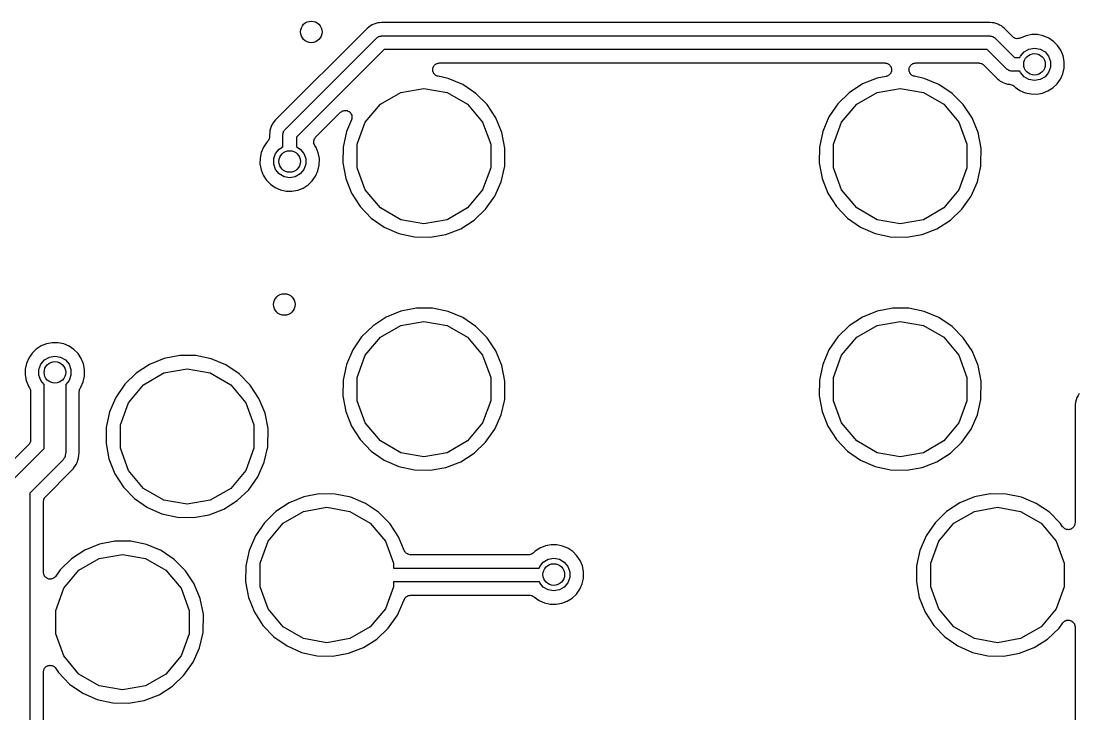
# Model space of a CAD drawing. Extents: x 70 to 229, y -105 to -40.
# Drawn here: x 188.12 to 207.72, y -70.34 to -57.5 of the extents above; entities that cross this region are included whole.
import ezdxf

# ---------------------------------------------------------------- set-up
doc = ezdxf.new("R2010")
doc.units = 0
doc.header["$MEASUREMENT"] = 0
doc.layers.add('BLACK', color=7, linetype='CONTINUOUS')

msp = doc.modelspace()

# ---------------------------------------------------------------- linework, layer by layer
at = {"layer": 'Black'}
for p, q in [((194.565, -57.6104), (194.535, -57.6351)), ((194.566, -57.6099), (194.565, -57.6104)), ((194.594, -57.5869), (194.566, -57.6096)), ((194.566, -57.6096), (194.566, -57.6099)), ((194.626, -57.5704), (194.594, -57.5869)), ((194.627, -57.57), (194.626, -57.5704)), ((194.659, -57.5529), (194.627, -57.5698)), ((194.627, -57.5698), (194.627, -57.57)), ((194.694, -57.5429), (194.659, -57.5529)), ((194.695, -57.5425), (194.694, -57.5426)), ((194.694, -57.5426), (194.694, -57.5429)), ((194.729, -57.5322), (194.695, -57.5425)), ((194.765, -57.529), (194.729, -57.5322)), ((194.766, -57.5289), (194.765, -57.529)), ((194.806, -57.525), (194.766, -57.5289)), ((194.766, -57.5289), (194.766, -57.5289)), ((206.075, -57.525), (194.806, -57.525)), ((206.115, -57.5294), (206.075, -57.525)), ((206.075, -57.525), (206.075, -57.525)), ((206.116, -57.5296), (206.115, -57.5294)), ((206.115, -57.5294), (206.115, -57.5294)), ((206.152, -57.5332), (206.116, -57.5296)), ((206.186, -57.544), (206.152, -57.5332)), ((206.187, -57.5441), (206.186, -57.544)), ((206.187, -57.5444), (206.187, -57.5441)), ((206.222, -57.5549), (206.187, -57.5444)), ((206.253, -57.5722), (206.222, -57.5549)), ((206.254, -57.5725), (206.253, -57.5722)), ((206.254, -57.5729), (206.254, -57.5725)), ((206.286, -57.5898), (206.254, -57.5729)), ((206.313, -57.6129), (206.286, -57.5898)), ((206.314, -57.6133), (206.313, -57.6129)), ((206.314, -57.6138), (206.314, -57.6133)), ((194.535, -57.6351), (192.839, -59.3305)), ((194.712, -57.8116), (194.716, -57.8085)), ((194.716, -57.8085), (194.72, -57.8042)), ((194.72, -57.8042), (194.734, -57.7961)), ((194.734, -57.7961), (194.747, -57.7867)), ((194.747, -57.7867), (194.752, -57.7853)), ((194.752, -57.7853), (194.757, -57.7825)), ((194.757, -57.7825), (194.773, -57.7797)), ((194.773, -57.7797), (194.789, -57.7755)), ((194.789, -57.7755), (194.795, -57.776)), ((194.795, -57.776), (194.8, -57.775)), ((194.8, -57.775), (206.076, -57.775)), ((206.076, -57.775), (206.081, -57.776)), ((206.081, -57.776), (206.087, -57.7755)), ((206.087, -57.7755), (206.102, -57.7797)), ((206.102, -57.7797), (206.118, -57.7825)), ((206.118, -57.7825), (206.123, -57.7853)), ((206.123, -57.7853), (206.129, -57.7867)), ((206.129, -57.7867), (206.142, -57.7961)), ((206.142, -57.7961), (206.156, -57.8042)), ((206.156, -57.8042), (206.16, -57.8085)), ((206.16, -57.8085), (206.164, -57.8116)), ((206.345, -57.6392), (206.314, -57.6138)), ((206.495, -57.7889), (206.345, -57.6392)), ((206.511, -57.8002), (206.495, -57.7889)), ((206.527, -57.8121), (206.511, -57.8002)), ((206.744, -57.7698), (206.633, -57.8148)), ((206.85, -57.7496), (206.744, -57.7698)), ((206.958, -57.7504), (206.85, -57.7496)), ((207.063, -57.772), (206.958, -57.7504)), ((207.163, -57.8138), (207.063, -57.772)), ((193.012, -59.5116), (194.712, -57.8116)), ((206.164, -57.8116), (206.528, -58.175)), ((206.529, -57.8126), (206.527, -57.8121)), ((206.531, -57.8138), (206.529, -57.8126)), ((206.55, -57.8189), (206.531, -57.8138)), ((206.569, -57.8246), (206.55, -57.8189)), ((206.571, -57.8245), (206.569, -57.8246)), ((206.572, -57.825), (206.571, -57.8245)), ((206.589, -57.8236), (206.572, -57.825)), ((206.59, -57.8238), (206.589, -57.8236)), ((206.593, -57.8233), (206.59, -57.8238)), ((206.612, -57.8222), (206.593, -57.8233)), ((206.614, -57.8214), (206.612, -57.8222)), ((206.616, -57.8212), (206.614, -57.8214)), ((206.627, -57.816), (206.616, -57.8212)), ((206.633, -57.8148), (206.627, -57.816)), ((206.797, -58.017), (206.9, -57.9989)), ((206.9, -57.9989), (207.003, -58.017)), ((207.252, -57.8742), (207.163, -57.8138)), ((207.328, -57.9507), (207.252, -57.8742)), ((207.388, -58.0405), (207.328, -57.9507)), ((194.852, -58.025), (193.225, -59.6518)), ((206.024, -58.025), (194.852, -58.025)), ((206.387, -58.3884), (206.024, -58.025)), ((206.528, -58.175), (206.63, -58.175)), ((206.63, -58.175), (206.639, -58.1494)), ((206.639, -58.1494), (206.706, -58.0693)), ((206.706, -58.0693), (206.797, -58.017)), ((207.003, -58.017), (207.094, -58.0693)), ((207.094, -58.0693), (207.161, -58.1494)), ((207.161, -58.1494), (207.197, -58.2477)), ((207.429, -58.1403), (207.388, -58.0405)), ((207.45, -58.2452), (207.429, -58.1403)), ((195.75, -58.3965), (195.752, -58.3875)), ((195.752, -58.409), (195.75, -58.3965)), ((195.752, -58.3783), (195.756, -58.3664)), ((195.752, -58.3875), (195.752, -58.3783)), ((195.756, -58.3664), (195.759, -58.354)), ((195.759, -58.354), (195.764, -58.3461)), ((195.764, -58.3461), (195.767, -58.3375)), ((195.767, -58.3375), (195.775, -58.3278)), ((195.775, -58.3278), (195.782, -58.317)), ((195.782, -58.317), (195.789, -58.3113)), ((195.789, -58.3113), (195.795, -58.3042)), ((195.795, -58.3042), (195.806, -58.2979)), ((195.806, -58.2979), (195.816, -58.29)), ((195.816, -58.29), (195.824, -58.2871)), ((195.824, -58.2871), (195.832, -58.2825)), ((195.832, -58.2825), (195.845, -58.2803)), ((195.845, -58.2803), (195.857, -58.2763)), ((195.857, -58.2763), (195.866, -58.2766)), ((195.866, -58.2766), (195.875, -58.275)), ((195.875, -58.275), (204.127, -58.275)), ((204.127, -58.275), (204.137, -58.2767)), ((204.137, -58.2767), (204.147, -58.2766)), ((204.147, -58.2766), (204.158, -58.2805)), ((204.158, -58.2805), (204.17, -58.2825)), ((204.17, -58.2825), (204.178, -58.2876)), ((204.178, -58.2876), (204.188, -58.2909)), ((204.188, -58.2909), (204.197, -58.2983)), ((204.197, -58.2983), (204.207, -58.3042)), ((204.207, -58.3042), (204.214, -58.312)), ((204.214, -58.312), (204.222, -58.3183)), ((204.222, -58.3183), (204.228, -58.3285)), ((204.228, -58.3285), (204.235, -58.3375)), ((204.235, -58.3375), (204.239, -58.347)), ((204.239, -58.347), (204.244, -58.3556)), ((204.244, -58.3556), (204.246, -58.3672)), ((204.246, -58.3672), (204.25, -58.3783)), ((204.25, -58.3783), (204.25, -58.3884)), ((204.25, -58.3884), (204.252, -58.3983)), ((204.574, -58.3965), (204.576, -58.3875)), ((204.576, -58.409), (204.574, -58.3965)), ((204.576, -58.3783), (204.58, -58.3664)), ((204.576, -58.3875), (204.576, -58.3783)), ((204.58, -58.3664), (204.583, -58.354)), ((204.583, -58.354), (204.588, -58.3461)), ((204.588, -58.3461), (204.591, -58.3375)), ((204.591, -58.3375), (204.599, -58.3278)), ((204.599, -58.3278), (204.606, -58.317)), ((204.606, -58.317), (204.613, -58.3113)), ((204.613, -58.3113), (204.619, -58.3042)), ((204.619, -58.3042), (204.63, -58.2979)), ((204.63, -58.2979), (204.64, -58.29)), ((204.64, -58.29), (204.648, -58.2871)), ((204.648, -58.2871), (204.656, -58.2825)), ((204.656, -58.2825), (204.669, -58.2803)), ((204.669, -58.2803), (204.681, -58.2763)), ((204.681, -58.2763), (204.69, -58.2766)), ((204.69, -58.2766), (204.699, -58.275)), ((204.699, -58.275), (205.869, -58.275)), ((205.869, -58.275), (205.874, -58.276)), ((205.874, -58.276), (205.88, -58.2755)), ((205.88, -58.2755), (205.895, -58.2797)), ((205.895, -58.2797), (205.911, -58.2825)), ((205.911, -58.2825), (205.916, -58.2853)), ((205.916, -58.2853), (205.921, -58.2867)), ((205.921, -58.2867), (205.935, -58.2961)), ((205.935, -58.2961), (205.949, -58.3042)), ((205.949, -58.3042), (205.953, -58.3085)), ((205.953, -58.3085), (205.957, -58.3116)), ((205.957, -58.3116), (206.206, -58.5608)), ((206.392, -58.3915), (206.387, -58.3884)), ((206.395, -58.3958), (206.392, -58.3915)), ((206.41, -58.4039), (206.395, -58.3958)), ((207.197, -58.3523), (207.161, -58.4506)), ((207.197, -58.2477), (207.197, -58.3523)), ((207.424, -58.4745), (207.448, -58.3701)), ((207.448, -58.3701), (207.45, -58.2452)), ((195.752, -58.4217), (195.752, -58.409)), ((195.755, -58.4304), (195.752, -58.4217)), ((195.757, -58.4395), (195.755, -58.4304)), ((195.763, -58.4506), (195.757, -58.4395)), ((195.767, -58.4625), (195.763, -58.4506)), ((195.773, -58.4695), (195.767, -58.4625)), ((195.777, -58.4776), (195.773, -58.4695)), ((195.787, -58.4861), (195.777, -58.4776)), ((195.795, -58.4958), (195.787, -58.4861)), ((195.803, -58.5004), (195.795, -58.4958)), ((195.81, -58.5065), (195.803, -58.5004)), ((195.821, -58.5111), (195.81, -58.5065)), ((195.832, -58.5175), (195.821, -58.5111)), ((195.842, -58.5191), (195.832, -58.5175)), ((195.85, -58.5224), (195.842, -58.5191)), ((196.034, -58.5601), (195.85, -58.5224)), ((196.305, -58.6741), (196.034, -58.5601)), ((203.986, -58.5541), (203.714, -58.6643)), ((204.15, -58.5228), (203.986, -58.5541)), ((204.16, -58.5192), (204.15, -58.5228)), ((204.17, -58.5175), (204.16, -58.5192)), ((204.18, -58.5116), (204.17, -58.5175)), ((204.191, -58.5074), (204.18, -58.5116)), ((204.199, -58.5008), (204.191, -58.5074)), ((204.207, -58.4958), (204.199, -58.5008)), ((204.215, -58.4867), (204.207, -58.4958)), ((204.224, -58.479), (204.215, -58.4867)), ((204.229, -58.4702), (204.224, -58.479)), ((204.235, -58.4625), (204.229, -58.4702)), ((204.239, -58.4514), (204.235, -58.4625)), ((204.245, -58.4411), (204.239, -58.4514)), ((204.247, -58.4312), (204.245, -58.4411)), ((204.25, -58.4217), (204.247, -58.4312)), ((204.252, -58.3983), (204.25, -58.4099)), ((204.25, -58.4099), (204.25, -58.4217)), ((204.576, -58.4217), (204.576, -58.409)), ((204.579, -58.4304), (204.576, -58.4217)), ((204.581, -58.4395), (204.579, -58.4304)), ((204.587, -58.4506), (204.581, -58.4395)), ((204.591, -58.4625), (204.587, -58.4506)), ((204.597, -58.4695), (204.591, -58.4625)), ((204.601, -58.4776), (204.597, -58.4695)), ((204.611, -58.4861), (204.601, -58.4776)), ((204.619, -58.4958), (204.611, -58.4861)), ((204.627, -58.5004), (204.619, -58.4958)), ((204.634, -58.5065), (204.627, -58.5004)), ((204.645, -58.5111), (204.634, -58.5065)), ((204.656, -58.5175), (204.645, -58.5111)), ((204.666, -58.5191), (204.656, -58.5175)), ((204.674, -58.5224), (204.666, -58.5191)), ((204.858, -58.5601), (204.674, -58.5224)), ((205.129, -58.6741), (204.858, -58.5601)), ((206.206, -58.5608), (206.237, -58.5863)), ((206.237, -58.5863), (206.238, -58.5868)), ((206.238, -58.5868), (206.238, -58.5871)), ((206.238, -58.5871), (206.266, -58.6102)), ((206.423, -58.4133), (206.41, -58.4039)), ((206.428, -58.4147), (206.423, -58.4133)), ((206.433, -58.4175), (206.428, -58.4147)), ((206.449, -58.4203), (206.433, -58.4175)), ((206.465, -58.4245), (206.449, -58.4203)), ((206.47, -58.424), (206.465, -58.4245)), ((206.476, -58.425), (206.47, -58.424)), ((206.63, -58.425), (206.476, -58.425)), ((206.639, -58.4506), (206.63, -58.425)), ((206.706, -58.5307), (206.639, -58.4506)), ((206.797, -58.583), (206.706, -58.5307)), ((206.9, -58.6011), (206.797, -58.583)), ((207.003, -58.583), (206.9, -58.6011)), ((207.094, -58.5307), (207.003, -58.583)), ((207.161, -58.4506), (207.094, -58.5307)), ((207.318, -58.6611), (207.381, -58.573)), ((207.381, -58.573), (207.424, -58.4745)), ((195.159, -58.8209), (195.588, -58.7452)), ((195.588, -58.7452), (196.017, -58.8209)), ((196.549, -58.8386), (196.305, -58.6741)), ((203.714, -58.6643), (203.468, -58.8253)), ((203.983, -58.8209), (204.412, -58.7452)), ((204.412, -58.7452), (204.841, -58.8209)), ((205.373, -58.8386), (205.129, -58.6741)), ((206.266, -58.6102), (206.297, -58.6271)), ((206.297, -58.6271), (206.298, -58.6276)), ((206.298, -58.6276), (206.298, -58.6278)), ((206.298, -58.6278), (206.33, -58.6451)), ((206.33, -58.6451), (206.364, -58.6556)), ((206.364, -58.6556), (206.365, -58.6559)), ((206.365, -58.6559), (206.366, -58.656)), ((206.366, -58.656), (206.4, -58.6668)), ((206.4, -58.6668), (206.435, -58.6704)), ((206.435, -58.6704), (206.436, -58.6706)), ((206.436, -58.6706), (206.437, -58.6706)), ((206.437, -58.6706), (206.455, -58.6727)), ((206.455, -58.6727), (206.476, -58.6787)), ((206.476, -58.6787), (206.496, -58.6845)), ((206.496, -58.6845), (206.497, -58.6848)), ((206.497, -58.6848), (206.497, -58.6849)), ((206.497, -58.6849), (206.514, -58.6976)), ((206.514, -58.6976), (206.531, -58.7101)), ((206.531, -58.7101), (206.542, -58.7209)), ((206.542, -58.7209), (206.63, -58.7824)), ((206.63, -58.7824), (206.729, -58.8256)), ((207.149, -58.7933), (207.24, -58.7355)), ((207.24, -58.7355), (207.318, -58.6611)), ((194.781, -59.0388), (195.159, -58.8209)), ((196.017, -58.8209), (196.395, -59.0388)), ((196.756, -59.0474), (196.549, -58.8386)), ((203.468, -58.8253), (203.257, -59.0311)), ((203.605, -59.0388), (203.983, -58.8209)), ((204.841, -58.8209), (205.219, -59.0388)), ((205.58, -59.0474), (205.373, -58.8386)), ((206.729, -58.8256), (206.835, -58.8488)), ((206.835, -58.8488), (206.942, -58.851)), ((206.942, -58.851), (207.049, -58.8323)), ((207.049, -58.8323), (207.149, -58.7933)), ((194.041, -59.1891), (194.057, -59.1777)), ((194.057, -59.1777), (194.073, -59.1659)), ((194.073, -59.1659), (194.075, -59.1653)), ((194.075, -59.1653), (194.077, -59.1642)), ((194.077, -59.1642), (194.096, -59.1591)), ((194.096, -59.1591), (194.115, -59.1534)), ((194.115, -59.1534), (194.117, -59.1535)), ((194.117, -59.1535), (194.119, -59.1529)), ((194.119, -59.1529), (194.138, -59.1547)), ((194.138, -59.1547), (194.158, -59.1558)), ((194.158, -59.1558), (194.16, -59.1566)), ((194.16, -59.1566), (194.162, -59.1567)), ((194.162, -59.1567), (194.18, -59.1651)), ((194.18, -59.1651), (194.198, -59.1729)), ((194.198, -59.1729), (194.2, -59.1742)), ((194.2, -59.1742), (194.201, -59.1751)), ((194.201, -59.1751), (194.215, -59.1891)), ((194.501, -59.3726), (194.781, -59.0388)), ((196.395, -59.0388), (196.675, -59.3726)), ((196.919, -59.2924), (196.756, -59.0474)), ((203.257, -59.0311), (203.091, -59.2739)), ((203.325, -59.3726), (203.605, -59.0388)), ((205.219, -59.0388), (205.499, -59.3726)), ((205.743, -59.2924), (205.58, -59.0474)), ((192.813, -59.3624), (192.79, -59.39)), ((192.814, -59.3614), (192.813, -59.3619)), ((192.813, -59.3619), (192.813, -59.3624)), ((192.839, -59.3305), (192.814, -59.3614)), ((193.581, -59.6491), (194.041, -59.1891)), ((194.245, -59.3267), (194.151, -59.5442)), ((194.215, -59.1891), (194.23, -59.2026)), ((194.23, -59.2026), (194.231, -59.2044)), ((194.231, -59.2044), (194.232, -59.2058)), ((194.232, -59.2058), (194.24, -59.2237)), ((194.24, -59.2237), (194.249, -59.2413)), ((194.249, -59.3075), (194.245, -59.3267)), ((194.249, -59.2413), (194.25, -59.2433)), ((194.254, -59.2884), (194.249, -59.3075)), ((194.25, -59.2433), (194.25, -59.2451)), ((194.25, -59.2451), (194.252, -59.2648)), ((194.252, -59.2648), (194.254, -59.2845)), ((194.254, -59.2845), (194.254, -59.2864)), ((194.254, -59.2864), (194.254, -59.2884)), ((194.352, -59.7821), (194.501, -59.3726)), ((196.675, -59.3726), (196.824, -59.7821)), ((197.031, -59.5644), (196.919, -59.2924)), ((203.091, -59.2739), (202.975, -59.5442)), ((203.176, -59.7821), (203.325, -59.3726)), ((205.499, -59.3726), (205.648, -59.7821)), ((205.855, -59.5644), (205.743, -59.2924)), ((192.729, -59.5611), (192.725, -59.6004)), ((192.73, -59.5598), (192.729, -59.5604)), ((192.729, -59.5604), (192.729, -59.5611)), ((192.733, -59.524), (192.73, -59.5598)), ((192.744, -59.4898), (192.733, -59.524)), ((192.755, -59.4542), (192.744, -59.4886)), ((192.744, -59.4886), (192.744, -59.4892)), ((192.744, -59.4892), (192.744, -59.4898)), ((192.772, -59.4227), (192.755, -59.4542)), ((192.773, -59.4216), (192.772, -59.4221)), ((192.772, -59.4221), (192.772, -59.4227)), ((192.79, -59.39), (192.773, -59.4216)), ((192.975, -59.5891), (192.98, -59.5733)), ((192.98, -59.5733), (192.983, -59.5572)), ((192.983, -59.5572), (192.985, -59.5525)), ((192.985, -59.5525), (192.987, -59.5472)), ((192.987, -59.5472), (192.996, -59.5338)), ((192.996, -59.5338), (193.004, -59.5197)), ((193.004, -59.5197), (193.008, -59.5161)), ((193.008, -59.5161), (193.012, -59.5116)), ((194.151, -59.5442), (194.09, -59.832)), ((197.088, -59.852), (197.031, -59.5644)), ((202.975, -59.5442), (202.914, -59.832)), ((205.912, -59.852), (205.855, -59.5644)), ((192.677, -59.7448), (192.616, -59.8337)), ((192.687, -59.7342), (192.677, -59.7448)), ((192.691, -59.7291), (192.687, -59.7342)), ((192.696, -59.7252), (192.691, -59.7291)), ((192.704, -59.7116), (192.696, -59.7252)), ((192.713, -59.6989), (192.704, -59.7116)), ((192.714, -59.6929), (192.713, -59.6989)), ((192.717, -59.6876), (192.714, -59.6929)), ((192.72, -59.6722), (192.717, -59.6876)), ((192.724, -59.657), (192.72, -59.6722)), ((192.725, -59.6448), (192.724, -59.6509)), ((192.724, -59.6509), (192.724, -59.657)), ((192.725, -59.6004), (192.725, -59.6005)), ((192.725, -59.6005), (192.725, -59.6448)), ((192.976, -59.5946), (192.975, -59.5891)), ((192.975, -59.6), (192.976, -59.5946)), ((192.975, -59.8297), (192.975, -59.6)), ((193.225, -59.6518), (193.225, -59.8297)), ((193.545, -59.7236), (193.551, -59.7042)), ((193.545, -59.7251), (193.545, -59.7236)), ((193.545, -59.7266), (193.545, -59.7251)), ((193.547, -59.7467), (193.545, -59.7266)), ((193.548, -59.7669), (193.547, -59.7467)), ((193.549, -59.7683), (193.548, -59.7669)), ((193.549, -59.7699), (193.549, -59.7683)), ((193.551, -59.7042), (193.556, -59.6847)), ((193.556, -59.6847), (193.557, -59.6834)), ((193.557, -59.6834), (193.558, -59.6819)), ((193.558, -59.6819), (193.57, -59.6657)), ((193.57, -59.6657), (193.581, -59.6491)), ((192.573, -59.9329), (192.551, -60.0384)), ((192.616, -59.8337), (192.573, -59.9329)), ((192.803, -60.0477), (192.839, -59.9494)), ((192.839, -59.9494), (192.906, -59.8693)), ((192.906, -59.8693), (192.975, -59.8297)), ((193.225, -59.8297), (193.294, -59.8693)), ((193.294, -59.8693), (193.361, -59.9494)), ((193.361, -59.9494), (193.397, -60.0477)), ((193.557, -59.7882), (193.549, -59.7699)), ((193.565, -59.8067), (193.557, -59.7882)), ((193.588, -59.8405), (193.565, -59.8067)), ((193.629, -59.9403), (193.588, -59.8405)), ((193.65, -60.0452), (193.629, -59.9403)), ((194.09, -59.832), (194.086, -60.1261)), ((194.352, -60.2179), (194.352, -59.7821)), ((196.824, -59.7821), (196.824, -60.2179)), ((197.083, -60.1898), (197.088, -59.852)), ((202.914, -59.832), (202.91, -60.1261)), ((203.176, -60.2179), (203.176, -59.7821)), ((205.648, -59.7821), (205.648, -60.2179)), ((205.908, -60.1349), (205.912, -59.852)), ((192.551, -60.0384), (192.549, -60.1462)), ((192.549, -60.1462), (192.569, -60.2523)), ((192.803, -60.1523), (192.803, -60.0477)), ((192.839, -60.2506), (192.803, -60.1523)), ((193.397, -60.1523), (193.361, -60.2506)), ((193.397, -60.0477), (193.397, -60.1523)), ((193.648, -60.1701), (193.65, -60.0452)), ((194.086, -60.1261), (194.139, -60.4155)), ((202.91, -60.1261), (202.963, -60.4155)), ((205.907, -60.1898), (205.908, -60.1349)), ((205.908, -60.1349), (205.908, -60.1349)), ((192.569, -60.2523), (192.608, -60.3526)), ((192.608, -60.3526), (192.667, -60.4433)), ((192.906, -60.3307), (192.839, -60.2506)), ((192.997, -60.383), (192.906, -60.3307)), ((193.294, -60.3307), (193.203, -60.383)), ((193.361, -60.2506), (193.294, -60.3307)), ((193.581, -60.373), (193.624, -60.2745)), ((193.624, -60.2745), (193.648, -60.1701)), ((194.501, -60.6274), (194.352, -60.2179)), ((196.824, -60.2179), (196.675, -60.6274)), ((197.018, -60.4758), (197.083, -60.1898)), ((203.325, -60.6274), (203.176, -60.2179)), ((205.648, -60.2179), (205.499, -60.6274)), ((205.842, -60.4758), (205.907, -60.1898)), ((192.667, -60.4433), (192.742, -60.5209)), ((192.742, -60.5209), (192.83, -60.5824)), ((193.1, -60.4011), (192.997, -60.383)), ((193.203, -60.383), (193.1, -60.4011)), ((193.349, -60.5933), (193.44, -60.5355)), ((193.44, -60.5355), (193.518, -60.4611)), ((193.518, -60.4611), (193.581, -60.373)), ((194.139, -60.4155), (194.247, -60.689)), ((196.899, -60.7445), (197.018, -60.4758)), ((202.963, -60.4155), (203.071, -60.689)), ((205.723, -60.7445), (205.842, -60.4758)), ((192.83, -60.5824), (192.929, -60.6256)), ((192.929, -60.6256), (193.035, -60.6488)), ((193.035, -60.6488), (193.142, -60.651)), ((193.142, -60.651), (193.249, -60.6323)), ((193.249, -60.6323), (193.349, -60.5933)), ((194.247, -60.689), (194.407, -60.9362)), ((194.781, -60.9612), (194.501, -60.6274)), ((196.675, -60.6274), (196.395, -60.9612)), ((196.729, -60.9849), (196.899, -60.7445)), ((203.071, -60.689), (203.231, -60.9362)), ((203.605, -60.9612), (203.325, -60.6274)), ((205.499, -60.6274), (205.219, -60.9612)), ((205.553, -60.9849), (205.723, -60.7445)), ((194.407, -60.9362), (194.611, -61.1478)), ((203.231, -60.9362), (203.435, -61.1478)), ((195.159, -61.1791), (194.781, -60.9612)), ((196.395, -60.9612), (196.017, -61.1791)), ((196.516, -61.1877), (196.729, -60.9849)), ((203.983, -61.1791), (203.605, -60.9612)), ((205.219, -60.9612), (204.841, -61.1791)), ((205.34, -61.1877), (205.553, -60.9849)), ((194.611, -61.1478), (194.853, -61.3157)), ((194.853, -61.3157), (195.122, -61.4335)), ((195.588, -61.2548), (195.159, -61.1791)), ((196.017, -61.1791), (195.588, -61.2548)), ((196.268, -61.3454), (196.516, -61.1877)), ((203.435, -61.1478), (203.677, -61.3157)), ((203.677, -61.3157), (203.946, -61.4335)), ((204.412, -61.2548), (203.983, -61.1791)), ((204.841, -61.1791), (204.412, -61.2548)), ((205.092, -61.3454), (205.34, -61.1877)), ((195.122, -61.4335), (195.41, -61.4967)), ((195.41, -61.4967), (195.704, -61.5028)), ((195.704, -61.5028), (195.993, -61.4517)), ((195.993, -61.4517), (196.268, -61.3454)), ((203.946, -61.4335), (204.234, -61.4967)), ((204.234, -61.4967), (204.528, -61.5028)), ((204.528, -61.5028), (204.817, -61.4517)), ((204.817, -61.4517), (205.092, -61.3454)), ((195.162, -62.8721), (194.89, -62.9823)), ((195.451, -62.8169), (195.162, -62.8721)), ((195.746, -62.819), (195.451, -62.8169)), ((196.034, -62.8781), (195.746, -62.819)), ((196.305, -62.9921), (196.034, -62.8781)), ((203.986, -62.8721), (203.714, -62.9823)), ((204.275, -62.8169), (203.986, -62.8721)), ((204.57, -62.819), (204.275, -62.8169)), ((204.858, -62.8781), (204.57, -62.819)), ((205.129, -62.9921), (204.858, -62.8781)), ((194.89, -62.9823), (194.644, -63.1433)), ((195.159, -63.1389), (195.588, -63.0632)), ((195.588, -63.0632), (196.017, -63.1389)), ((196.549, -63.1566), (196.305, -62.9921)), ((203.714, -62.9823), (203.468, -63.1433)), ((203.983, -63.1389), (204.412, -63.0632)), ((204.412, -63.0632), (204.841, -63.1389)), ((205.373, -63.1566), (205.129, -62.9921)), ((194.644, -63.1433), (194.433, -63.3491)), ((194.781, -63.3568), (195.159, -63.1389)), ((196.017, -63.1389), (196.395, -63.3568)), ((196.756, -63.3654), (196.549, -63.1566)), ((203.468, -63.1433), (203.257, -63.3491)), ((203.605, -63.3568), (203.983, -63.1389)), ((204.841, -63.1389), (205.219, -63.3568)), ((205.58, -63.3654), (205.373, -63.1566)), ((188.594, -63.4778), (188.494, -63.5182)), ((188.7, -63.4576), (188.594, -63.4778)), ((188.808, -63.4584), (188.7, -63.4576)), ((188.913, -63.48), (188.808, -63.4584)), ((189.013, -63.5218), (188.913, -63.48)), ((194.433, -63.3491), (194.267, -63.5919)), ((194.501, -63.6906), (194.781, -63.3568)), ((196.395, -63.3568), (196.675, -63.6906)), ((196.919, -63.6104), (196.756, -63.3654)), ((203.257, -63.3491), (203.091, -63.5919)), ((203.325, -63.6906), (203.605, -63.3568)), ((205.219, -63.3568), (205.499, -63.6906)), ((205.743, -63.6104), (205.58, -63.3654)), ((188.327, -63.6528), (188.266, -63.7417)), ((188.404, -63.5773), (188.327, -63.6528)), ((188.494, -63.5182), (188.404, -63.5773)), ((189.102, -63.5822), (189.013, -63.5218)), ((189.178, -63.6587), (189.102, -63.5822)), ((189.238, -63.7485), (189.178, -63.6587)), ((194.267, -63.5919), (194.151, -63.8622)), ((197.031, -63.8824), (196.919, -63.6104)), ((203.091, -63.5919), (202.975, -63.8622)), ((205.855, -63.8824), (205.743, -63.6104)), ((188.223, -63.8409), (188.201, -63.9464)), ((188.266, -63.7417), (188.223, -63.8409)), ((188.453, -63.9557), (188.489, -63.8574)), ((188.489, -63.8574), (188.556, -63.7773)), ((188.556, -63.7773), (188.647, -63.725)), ((188.647, -63.725), (188.75, -63.7069)), ((188.75, -63.7069), (188.853, -63.725)), ((188.853, -63.725), (188.944, -63.7773)), ((188.944, -63.7773), (189.011, -63.8574)), ((189.011, -63.8574), (189.047, -63.9557)), ((189.279, -63.8483), (189.238, -63.7485)), ((189.3, -63.9532), (189.279, -63.8483)), ((190.502, -63.8613), (190.256, -64.0223)), ((190.774, -63.7511), (190.502, -63.8613)), ((191.063, -63.6959), (190.774, -63.7511)), ((191.358, -63.698), (191.063, -63.6959)), ((191.646, -63.7571), (191.358, -63.698)), ((191.917, -63.8711), (191.646, -63.7571)), ((192.161, -64.0356), (191.917, -63.8711)), ((194.151, -63.8622), (194.09, -64.15)), ((194.352, -64.1001), (194.501, -63.6906)), ((196.675, -63.6906), (196.824, -64.1001)), ((197.088, -64.17), (197.031, -63.8824)), ((202.975, -63.8622), (202.914, -64.15)), ((203.176, -64.1001), (203.325, -63.6906)), ((205.499, -63.6906), (205.648, -64.1001)), ((205.912, -64.17), (205.855, -63.8824)), ((188.201, -63.9464), (188.199, -64.0542)), ((188.199, -64.0542), (188.219, -64.1603)), ((188.453, -64.0603), (188.453, -63.9557)), ((188.489, -64.1586), (188.453, -64.0603)), ((189.047, -64.0603), (189.011, -64.1586)), ((189.047, -63.9557), (189.047, -64.0603)), ((189.274, -64.1825), (189.298, -64.0781)), ((189.298, -64.0781), (189.3, -63.9532)), ((190.256, -64.0223), (190.045, -64.2281)), ((190.393, -64.2358), (190.771, -64.0179)), ((190.771, -64.0179), (191.2, -63.9422)), ((191.2, -63.9422), (191.629, -64.0179)), ((191.629, -64.0179), (192.007, -64.2358)), ((192.368, -64.2444), (192.161, -64.0356)), ((188.219, -64.1603), (188.258, -64.2606)), ((188.258, -64.2606), (188.28, -64.2942)), ((188.55, -64.231), (188.489, -64.1586)), ((188.55, -65.4172), (188.55, -64.231)), ((189.011, -64.1586), (188.95, -64.231)), ((188.95, -64.231), (188.95, -65.5)), ((189.231, -64.281), (189.274, -64.1825)), ((190.045, -64.2281), (189.879, -64.4709)), ((190.113, -64.5696), (190.393, -64.2358)), ((192.007, -64.2358), (192.287, -64.5696)), ((192.531, -64.4894), (192.368, -64.2444)), ((194.09, -64.15), (194.086, -64.4441)), ((194.352, -64.5359), (194.352, -64.1001)), ((196.824, -64.1001), (196.824, -64.5359)), ((197.084, -64.4529), (197.088, -64.17)), ((202.914, -64.15), (202.91, -64.4441)), ((203.176, -64.5359), (203.176, -64.1001)), ((205.648, -64.1001), (205.648, -64.5359)), ((205.907, -64.5078), (205.912, -64.17)), ((188.28, -64.2942), (188.285, -64.307)), ((188.285, -64.307), (188.292, -64.3191)), ((188.292, -64.3191), (188.294, -64.3269)), ((188.294, -64.3269), (188.297, -64.3342)), ((188.297, -64.3342), (188.298, -64.3481)), ((188.298, -64.3481), (188.3, -64.3619)), ((188.3, -64.3619), (188.3, -65.2618)), ((189.2, -64.3639), (189.203, -64.3476)), ((189.2, -65.3336), (189.2, -64.3639)), ((189.203, -64.3476), (189.204, -64.3312)), ((189.204, -64.3312), (189.207, -64.3264)), ((189.207, -64.3264), (189.208, -64.3212)), ((189.208, -64.3212), (189.216, -64.3068)), ((189.216, -64.3068), (189.223, -64.2919)), ((189.223, -64.2919), (189.231, -64.281)), ((189.879, -64.4709), (189.763, -64.7412)), ((194.086, -64.4441), (194.139, -64.7335)), ((197.083, -64.5078), (197.084, -64.4529)), ((197.084, -64.4529), (197.084, -64.4529)), ((202.91, -64.4441), (202.963, -64.7335)), ((207.707, -64.4372), (207.686, -64.475)), ((207.728, -64.3979), (207.707, -64.436)), ((207.707, -64.436), (207.707, -64.4365)), ((207.707, -64.4365), (207.707, -64.4372)), ((189.964, -64.9791), (190.113, -64.5696)), ((192.287, -64.5696), (192.436, -64.9791)), ((192.536, -64.5023), (192.531, -64.4894)), ((192.643, -64.7614), (192.536, -64.5023)), ((192.536, -64.5023), (192.536, -64.5023)), ((194.501, -64.9454), (194.352, -64.5359)), ((196.824, -64.5359), (196.675, -64.9454)), ((197.018, -64.7938), (197.083, -64.5078)), ((203.325, -64.9454), (203.176, -64.5359)), ((205.648, -64.5359), (205.499, -64.9454)), ((205.842, -64.7938), (205.907, -64.5078)), ((207.655, -64.6031), (207.65, -64.6494)), ((207.65, -64.6494), (207.65, -64.6504)), ((207.65, -64.6504), (207.65, -66.7986)), ((207.66, -64.5588), (207.655, -64.6018)), ((207.655, -64.6018), (207.655, -64.6025)), ((207.655, -64.6025), (207.655, -64.6031)), ((207.673, -64.5176), (207.66, -64.5588)), ((207.686, -64.475), (207.673, -64.5164)), ((207.673, -64.5164), (207.673, -64.517)), ((207.673, -64.517), (207.673, -64.5176)), ((189.763, -64.7412), (189.702, -65.029)), ((192.7, -65.049), (192.643, -64.7614)), ((194.139, -64.7335), (194.247, -65.007)), ((196.899, -65.0625), (197.018, -64.7938)), ((202.963, -64.7335), (203.071, -65.007)), ((205.723, -65.0625), (205.842, -64.7938)), ((189.702, -65.029), (189.698, -65.3231)), ((189.964, -65.4149), (189.964, -64.9791)), ((192.436, -64.9791), (192.436, -65.4149)), ((192.695, -65.3868), (192.7, -65.049)), ((194.247, -65.007), (194.407, -65.2542)), ((194.781, -65.2792), (194.501, -64.9454)), ((196.675, -64.9454), (196.395, -65.2792)), ((203.071, -65.007), (203.231, -65.2542)), ((203.605, -65.2792), (203.325, -64.9454)), ((205.499, -64.9454), (205.219, -65.2792)), ((194.407, -65.2542), (194.611, -65.4658)), ((196.729, -65.3029), (196.899, -65.0625)), ((203.231, -65.2542), (203.435, -65.4658)), ((205.553, -65.3029), (205.723, -65.0625)), ((188.263, -65.3502), (187.773, -65.8405)), ((187.946, -66.0216), (188.55, -65.4172)), ((188.267, -65.3457), (188.263, -65.3502)), ((188.271, -65.3422), (188.267, -65.3457)), ((188.279, -65.328), (188.271, -65.3422)), ((188.288, -65.3147), (188.279, -65.328)), ((188.29, -65.3093), (188.288, -65.3147)), ((188.292, -65.3046), (188.29, -65.3093)), ((188.295, -65.2885), (188.292, -65.3046)), ((188.3, -65.2727), (188.295, -65.2885)), ((188.3, -65.2618), (188.299, -65.2672)), ((188.299, -65.2672), (188.3, -65.2727)), ((189.2, -65.4996), (189.2, -65.3336)), ((189.698, -65.3231), (189.751, -65.6125)), ((190.113, -65.8244), (189.964, -65.4149)), ((192.436, -65.4149), (192.287, -65.8244)), ((192.63, -65.6728), (192.695, -65.3868)), ((195.159, -65.4971), (194.781, -65.2792)), ((196.395, -65.2792), (196.017, -65.4971)), ((196.516, -65.5057), (196.729, -65.3029)), ((203.983, -65.4971), (203.605, -65.2792)), ((205.219, -65.2792), (204.841, -65.4971)), ((205.34, -65.5057), (205.553, -65.3029)), ((188.891, -65.6414), (188.287, -66.2458)), ((188.896, -65.6342), (188.891, -65.6414)), ((188.903, -65.6286), (188.896, -65.6342)), ((188.916, -65.6059), (188.903, -65.6286)), ((188.931, -65.5845), (188.916, -65.6059)), ((188.934, -65.576), (188.931, -65.5845)), ((188.938, -65.5684), (188.934, -65.576)), ((188.942, -65.5427), (188.938, -65.5684)), ((188.949, -65.5174), (188.942, -65.5427)), ((188.95, -65.5), (188.948, -65.5087)), ((188.948, -65.5087), (188.949, -65.5174)), ((189.164, -65.675), (189.177, -65.6336)), ((189.177, -65.6324), (189.19, -65.5912)), ((189.177, -65.633), (189.177, -65.6324)), ((189.177, -65.6336), (189.177, -65.633)), ((189.19, -65.5912), (189.195, -65.5482)), ((189.195, -65.5469), (189.2, -65.5006)), ((189.195, -65.5475), (189.195, -65.5469)), ((189.195, -65.5482), (189.195, -65.5475)), ((189.2, -65.5006), (189.2, -65.4996)), ((189.751, -65.6125), (189.859, -65.886)), ((194.611, -65.4658), (194.853, -65.6337)), ((194.853, -65.6337), (195.122, -65.7515)), ((195.588, -65.5728), (195.159, -65.4971)), ((196.017, -65.4971), (195.588, -65.5728)), ((196.268, -65.6634), (196.516, -65.5057)), ((203.435, -65.4658), (203.677, -65.6337)), ((203.677, -65.6337), (203.946, -65.7515)), ((204.412, -65.5728), (203.983, -65.4971)), ((204.841, -65.4971), (204.412, -65.5728)), ((205.092, -65.6634), (205.34, -65.5057)), ((188.574, -66.3128), (189.064, -65.8225)), ((189.064, -65.8225), (189.094, -65.7862)), ((189.094, -65.7858), (189.095, -65.7852)), ((189.094, -65.7862), (189.094, -65.7858)), ((189.095, -65.7852), (189.122, -65.7521)), ((189.122, -65.7521), (189.143, -65.714)), ((189.143, -65.7129), (189.164, -65.675)), ((189.143, -65.7135), (189.143, -65.7129)), ((189.143, -65.714), (189.143, -65.7135)), ((190.393, -66.1582), (190.113, -65.8244)), ((192.287, -65.8244), (192.007, -66.1582)), ((192.511, -65.9415), (192.63, -65.6728)), ((195.122, -65.7515), (195.41, -65.8147)), ((195.41, -65.8147), (195.704, -65.8208)), ((195.704, -65.8208), (195.993, -65.7697)), ((195.993, -65.7697), (196.268, -65.6634)), ((203.946, -65.7515), (204.234, -65.8147)), ((204.234, -65.8147), (204.528, -65.8208)), ((204.528, -65.8208), (204.817, -65.7697)), ((204.817, -65.7697), (205.092, -65.6634)), ((189.859, -65.886), (190.019, -66.1332)), ((192.341, -66.1819), (192.511, -65.9415)), ((190.019, -66.1332), (190.223, -66.3448)), ((190.771, -66.3761), (190.393, -66.1582)), ((192.007, -66.1582), (191.629, -66.3761)), ((192.128, -66.3847), (192.341, -66.1819)), ((188.287, -66.2458), (188.287, -71.155)), ((188.537, -66.3903), (188.542, -66.3745)), ((188.538, -66.3958), (188.537, -66.3903)), ((188.537, -66.4012), (188.538, -66.3958)), ((188.537, -67.7137), (188.537, -66.4012)), ((188.542, -66.3745), (188.545, -66.3584)), ((188.545, -66.3584), (188.547, -66.3537)), ((188.547, -66.3537), (188.549, -66.3483)), ((188.549, -66.3483), (188.558, -66.335)), ((188.558, -66.335), (188.566, -66.3208)), ((188.566, -66.3208), (188.57, -66.3173)), ((188.57, -66.3173), (188.574, -66.3128)), ((190.223, -66.3448), (190.465, -66.5127)), ((191.2, -66.4518), (190.771, -66.3761)), ((191.629, -66.3761), (191.2, -66.4518)), ((191.88, -66.5424), (192.128, -66.3847)), ((193.088, -66.4263), (192.842, -66.5873)), ((193.36, -66.3161), (193.088, -66.4263)), ((193.649, -66.2609), (193.36, -66.3161)), ((193.944, -66.263), (193.649, -66.2609)), ((194.232, -66.3221), (193.944, -66.263)), ((194.503, -66.4361), (194.232, -66.3221)), ((205.516, -66.4263), (205.27, -66.5873)), ((205.788, -66.3161), (205.516, -66.4263)), ((206.077, -66.2609), (205.788, -66.3161)), ((206.372, -66.263), (206.077, -66.2609)), ((206.66, -66.3221), (206.372, -66.263)), ((206.931, -66.4361), (206.66, -66.3221)), ((190.465, -66.5127), (190.734, -66.6305)), ((191.605, -66.6487), (191.88, -66.5424)), ((192.842, -66.5873), (192.631, -66.7931)), ((192.979, -66.8008), (193.357, -66.5829)), ((193.357, -66.5829), (193.786, -66.5072)), ((193.786, -66.5072), (194.215, -66.5829)), ((194.215, -66.5829), (194.593, -66.8008)), ((194.747, -66.6006), (194.503, -66.4361)), ((194.954, -66.8094), (194.747, -66.6006)), ((205.27, -66.5873), (205.059, -66.7931)), ((205.407, -66.8008), (205.785, -66.5829)), ((205.785, -66.5829), (206.214, -66.5072)), ((206.214, -66.5072), (206.643, -66.5829)), ((206.643, -66.5829), (207.021, -66.8008)), ((207.175, -66.6006), (206.931, -66.4361)), ((207.382, -66.8094), (207.175, -66.6006)), ((190.734, -66.6305), (191.022, -66.6937)), ((191.022, -66.6937), (191.316, -66.6998)), ((191.316, -66.6998), (191.605, -66.6487)), ((192.631, -66.7931), (192.465, -67.0359)), ((192.699, -67.1346), (192.979, -66.8008)), ((194.593, -66.8008), (194.873, -67.1346)), ((195.117, -67.0544), (194.954, -66.8094)), ((205.059, -66.7931), (204.893, -67.0359)), ((205.127, -67.1346), (205.407, -66.8008)), ((207.021, -66.8008), (207.301, -67.1346)), ((207.421, -66.8678), (207.382, -66.8094)), ((207.649, -66.8126), (207.645, -66.8268)), ((207.65, -66.7986), (207.649, -66.8056)), ((207.649, -66.8056), (207.649, -66.8126)), ((207.426, -66.8729), (207.421, -66.8678)), ((207.429, -66.879), (207.426, -66.8729)), ((207.441, -66.8885), (207.429, -66.879)), ((207.451, -66.8993), (207.441, -66.8885)), ((207.457, -66.9024), (207.451, -66.8993)), ((207.462, -66.9069), (207.457, -66.9024)), ((207.476, -66.912), (207.462, -66.9069)), ((207.49, -66.9186), (207.476, -66.912)), ((207.497, -66.9193), (207.49, -66.9186)), ((207.503, -66.9218), (207.497, -66.9193)), ((207.518, -66.9218), (207.503, -66.9218)), ((207.533, -66.9234), (207.518, -66.9218)), ((207.54, -66.9218), (207.533, -66.9234)), ((207.547, -66.9218), (207.54, -66.9218)), ((207.561, -66.9167), (207.547, -66.9218)), ((207.575, -66.9132), (207.561, -66.9167)), ((207.581, -66.9093), (207.575, -66.9132)), ((207.587, -66.9069), (207.581, -66.9093)), ((207.599, -66.8974), (207.587, -66.9069)), ((207.611, -66.8892), (207.599, -66.8974)), ((207.615, -66.8835), (207.611, -66.8892)), ((207.621, -66.879), (207.615, -66.8835)), ((207.628, -66.8662), (207.621, -66.879)), ((207.637, -66.8542), (207.628, -66.8662)), ((207.639, -66.8475), (207.637, -66.8542)), ((207.642, -66.8414), (207.639, -66.8475)), ((207.645, -66.8268), (207.642, -66.8414)), ((189.574, -67.1901), (189.302, -67.3003)), ((189.863, -67.1349), (189.574, -67.1901)), ((190.158, -67.137), (189.863, -67.1349)), ((190.446, -67.1961), (190.158, -67.137)), ((190.717, -67.3101), (190.446, -67.1961)), ((192.465, -67.0359), (192.349, -67.3062)), ((192.55, -67.5441), (192.699, -67.1346)), ((194.873, -67.1346), (195.022, -67.5441)), ((195.222, -67.3096), (195.117, -67.0544)), ((197.943, -67.2041), (197.837, -67.2243)), ((198.051, -67.2049), (197.943, -67.2041)), ((198.156, -67.2265), (198.051, -67.2049)), ((204.893, -67.0359), (204.777, -67.3062)), ((204.978, -67.5441), (205.127, -67.1346)), ((207.301, -67.1346), (207.45, -67.5441)), ((189.302, -67.3003), (189.056, -67.4613)), ((189.571, -67.4569), (190, -67.3812)), ((190, -67.3812), (190.429, -67.4569)), ((190.961, -67.4746), (190.717, -67.3101)), ((192.349, -67.3062), (192.288, -67.594)), ((195.227, -67.3167), (195.222, -67.3096)), ((195.229, -67.3245), (195.227, -67.3167)), ((195.238, -67.3349), (195.229, -67.3245)), ((195.245, -67.3463), (195.238, -67.3349)), ((195.252, -67.3514), (195.245, -67.3463)), ((195.257, -67.3578), (195.252, -67.3514)), ((195.269, -67.3645), (195.257, -67.3578)), ((195.28, -67.3728), (195.269, -67.3645)), ((195.288, -67.3753), (195.28, -67.3728)), ((195.295, -67.3795), (195.288, -67.3753)), ((195.308, -67.3818), (195.295, -67.3795)), ((195.321, -67.3859), (195.308, -67.3818)), ((195.329, -67.3856), (195.321, -67.3859)), ((195.338, -67.387), (195.329, -67.3856)), ((197.531, -67.387), (195.338, -67.387)), ((197.536, -67.3862), (197.531, -67.387)), ((197.541, -67.3866), (197.536, -67.3862)), ((197.557, -67.3824), (197.541, -67.3866)), ((197.574, -67.3795), (197.557, -67.3824)), ((197.578, -67.377), (197.574, -67.3795)), ((197.583, -67.3758), (197.578, -67.377)), ((197.597, -67.3662), (197.583, -67.3758)), ((197.611, -67.3578), (197.597, -67.3662)), ((197.615, -67.354), (197.611, -67.3578)), ((197.619, -67.3513), (197.615, -67.354)), ((197.647, -67.3238), (197.619, -67.3513)), ((197.737, -67.2647), (197.647, -67.3238)), ((197.837, -67.2243), (197.737, -67.2647)), ((198.256, -67.2683), (198.156, -67.2265)), ((198.345, -67.3287), (198.256, -67.2683)), ((198.421, -67.4052), (198.345, -67.3287)), ((198.481, -67.495), (198.421, -67.4052)), ((204.777, -67.3062), (204.716, -67.594)), ((189.056, -67.4613), (188.845, -67.6671)), ((189.193, -67.6748), (189.571, -67.4569)), ((190.429, -67.4569), (190.807, -67.6748)), ((191.168, -67.6834), (190.961, -67.4746)), ((192.288, -67.594), (192.284, -67.8881)), ((192.55, -67.9799), (192.55, -67.5441)), ((195.022, -67.5441), (195.022, -67.637)), ((197.72, -67.637), (197.732, -67.6039)), ((197.732, -67.6039), (197.799, -67.5238)), ((197.799, -67.5238), (197.89, -67.4715)), ((197.89, -67.4715), (197.993, -67.4534)), ((197.993, -67.4534), (198.096, -67.4715)), ((198.096, -67.4715), (198.187, -67.5238)), ((198.187, -67.5238), (198.254, -67.6039)), ((198.254, -67.6039), (198.29, -67.7022)), ((198.522, -67.5948), (198.481, -67.495)), ((198.543, -67.6997), (198.522, -67.5948)), ((204.716, -67.594), (204.712, -67.8881)), ((204.978, -67.9799), (204.978, -67.5441)), ((207.45, -67.5441), (207.45, -67.9799)), ((188.538, -67.7198), (188.537, -67.7137)), ((188.538, -67.7259), (188.538, -67.7198)), ((188.542, -67.741), (188.538, -67.7259)), ((188.545, -67.7565), (188.542, -67.741)), ((188.548, -67.7618), (188.545, -67.7565)), ((188.549, -67.7677), (188.548, -67.7618)), ((188.558, -67.7805), (188.549, -67.7677)), ((188.566, -67.794), (188.558, -67.7805)), ((188.571, -67.798), (188.566, -67.794)), ((188.575, -67.803), (188.571, -67.798)), ((188.587, -67.8119), (188.575, -67.803)), ((188.758, -67.794), (188.746, -67.8041)), ((188.761, -67.7887), (188.758, -67.794)), ((188.765, -67.7843), (188.761, -67.7887)), ((188.845, -67.6671), (188.765, -67.7843)), ((188.913, -68.0086), (189.193, -67.6748)), ((190.807, -67.6748), (191.087, -68.0086)), ((191.331, -67.9284), (191.168, -67.6834)), ((195.022, -67.637), (197.72, -67.637)), ((198.29, -67.7022), (198.29, -67.8068)), ((198.541, -67.8246), (198.543, -67.6997)), ((188.599, -67.822), (188.587, -67.8119)), ((188.605, -67.8241), (188.599, -67.822)), ((188.61, -67.8275), (188.605, -67.8241)), ((188.626, -67.8314), (188.61, -67.8275)), ((188.64, -67.8368), (188.626, -67.8314)), ((188.646, -67.8368), (188.64, -67.8368)), ((188.652, -67.8383), (188.646, -67.8368)), ((188.668, -67.8368), (188.652, -67.8383)), ((188.684, -67.8368), (188.668, -67.8368)), ((188.689, -67.8347), (188.684, -67.8368)), ((188.696, -67.8341), (188.689, -67.8347)), ((188.71, -67.8273), (188.696, -67.8341)), ((188.724, -67.822), (188.71, -67.8273)), ((188.729, -67.818), (188.724, -67.822)), ((188.735, -67.8153), (188.729, -67.818)), ((188.746, -67.8041), (188.735, -67.8153)), ((191.338, -67.9463), (191.331, -67.9284)), ((191.443, -68.2004), (191.338, -67.9463)), ((191.338, -67.9463), (191.338, -67.9463)), ((192.284, -67.8881), (192.337, -68.1775)), ((192.699, -68.3894), (192.55, -67.9799)), ((195.022, -67.9799), (194.873, -68.3894)), ((197.726, -67.887), (195.022, -67.887)), ((195.022, -67.887), (195.022, -67.9799)), ((197.732, -67.9051), (197.726, -67.887)), ((197.799, -67.9852), (197.732, -67.9051)), ((197.89, -68.0375), (197.799, -67.9852)), ((198.187, -67.9852), (198.096, -68.0375)), ((198.254, -67.9051), (198.187, -67.9852)), ((198.29, -67.8068), (198.254, -67.9051)), ((198.474, -68.0275), (198.517, -67.929)), ((198.517, -67.929), (198.541, -67.8246)), ((204.712, -67.8881), (204.765, -68.1775)), ((205.127, -68.3894), (204.978, -67.9799)), ((207.45, -67.9799), (207.301, -68.3894)), ((188.764, -68.4181), (188.913, -68.0086)), ((191.087, -68.0086), (191.236, -68.4181)), ((192.337, -68.1775), (192.445, -68.451)), ((195.233, -68.1971), (195.234, -68.1943)), ((195.234, -68.1943), (195.247, -68.1806)), ((195.247, -68.1806), (195.259, -68.1662)), ((195.259, -68.1662), (195.261, -68.1647)), ((195.261, -68.1647), (195.263, -68.1624)), ((195.263, -68.1624), (195.28, -68.1539)), ((195.28, -68.1539), (195.296, -68.1445)), ((195.296, -68.1445), (195.299, -68.144)), ((195.299, -68.144), (195.302, -68.1426)), ((195.302, -68.1426), (195.32, -68.1402)), ((195.32, -68.1402), (195.339, -68.137)), ((195.339, -68.137), (197.545, -68.137)), ((197.545, -68.137), (197.551, -68.1381)), ((197.551, -68.1381), (197.558, -68.1377)), ((197.558, -68.1377), (197.572, -68.1419)), ((197.572, -68.1419), (197.587, -68.1445)), ((197.587, -68.1445), (197.593, -68.1478)), ((197.593, -68.1478), (197.599, -68.1497)), ((197.599, -68.1497), (197.612, -68.1586)), ((197.612, -68.1586), (197.625, -68.1662)), ((197.625, -68.1662), (197.629, -68.1713)), ((197.629, -68.1713), (197.635, -68.1752)), ((197.635, -68.1752), (197.635, -68.1754)), ((197.635, -68.1754), (197.723, -68.2369)), ((197.993, -68.0556), (197.89, -68.0375)), ((198.096, -68.0375), (197.993, -68.0556)), ((198.242, -68.2478), (198.333, -68.19)), ((198.333, -68.19), (198.411, -68.1156)), ((198.411, -68.1156), (198.474, -68.0275)), ((204.765, -68.1775), (204.873, -68.451)), ((191.5, -68.488), (191.443, -68.2004)), ((192.979, -68.7232), (192.699, -68.3894)), ((194.873, -68.3894), (194.593, -68.7232)), ((195.097, -68.5065), (195.216, -68.2378)), ((195.216, -68.2378), (195.217, -68.2343)), ((195.217, -68.2343), (195.224, -68.2171)), ((195.224, -68.2171), (195.231, -68.1995)), ((195.231, -68.1995), (195.233, -68.1971)), ((197.723, -68.2369), (197.822, -68.2801)), ((197.822, -68.2801), (197.928, -68.3033)), ((197.928, -68.3033), (198.035, -68.3055)), ((198.035, -68.3055), (198.142, -68.2868)), ((198.142, -68.2868), (198.242, -68.2478)), ((205.407, -68.7232), (205.127, -68.3894)), ((207.301, -68.3894), (207.021, -68.7232)), ((188.764, -68.8539), (188.764, -68.4181)), ((191.236, -68.4181), (191.236, -68.8539)), ((191.495, -68.8258), (191.5, -68.488)), ((192.445, -68.451), (192.605, -68.6982)), ((194.927, -68.7469), (195.097, -68.5065)), ((204.873, -68.451), (205.033, -68.6982)), ((192.605, -68.6982), (192.809, -68.9098)), ((193.357, -68.9411), (192.979, -68.7232)), ((194.593, -68.7232), (194.215, -68.9411)), ((194.714, -68.9497), (194.927, -68.7469)), ((205.033, -68.6982), (205.237, -68.9098)), ((205.785, -68.9411), (205.407, -68.7232)), ((207.021, -68.7232), (206.643, -68.9411)), ((207.142, -68.9497), (207.355, -68.7469)), ((207.355, -68.7469), (207.423, -68.6507)), ((207.423, -68.6507), (207.427, -68.6469)), ((207.427, -68.6469), (207.429, -68.6424)), ((207.429, -68.6424), (207.442, -68.6317)), ((207.442, -68.6317), (207.454, -68.6201)), ((207.454, -68.6201), (207.458, -68.6179)), ((207.458, -68.6179), (207.462, -68.6145)), ((207.462, -68.6145), (207.478, -68.6088)), ((207.478, -68.6088), (207.493, -68.6019)), ((207.493, -68.6019), (207.498, -68.6014)), ((207.498, -68.6014), (207.503, -68.5996)), ((207.503, -68.5996), (207.52, -68.5996)), ((207.52, -68.5996), (207.536, -68.5982)), ((207.536, -68.5982), (207.541, -68.5996)), ((207.541, -68.5996), (207.547, -68.5996)), ((207.547, -68.5996), (207.562, -68.6053)), ((207.562, -68.6053), (207.578, -68.6096)), ((207.578, -68.6096), (207.583, -68.6127)), ((207.583, -68.6127), (207.587, -68.6145)), ((207.587, -68.6145), (207.6, -68.6251)), ((207.6, -68.6251), (207.614, -68.6346)), ((207.614, -68.6346), (207.617, -68.639)), ((207.617, -68.639), (207.621, -68.6424)), ((207.621, -68.6424), (207.629, -68.6567)), ((207.629, -68.6567), (207.638, -68.6703)), ((207.638, -68.6703), (207.64, -68.6754)), ((207.64, -68.6754), (207.642, -68.68)), ((207.642, -68.68), (207.645, -68.6963)), ((207.645, -68.6963), (207.65, -68.7123)), ((207.65, -68.7123), (207.649, -68.7175)), ((207.649, -68.7175), (207.65, -68.7227)), ((207.65, -68.7227), (207.65, -70.78)), ((188.913, -69.2634), (188.764, -68.8539)), ((191.236, -68.8539), (191.087, -69.2634)), ((191.43, -69.1118), (191.495, -68.8258)), ((192.809, -68.9098), (193.051, -69.0777)), ((193.786, -69.0168), (193.357, -68.9411)), ((194.215, -68.9411), (193.786, -69.0168)), ((194.466, -69.1074), (194.714, -68.9497)), ((205.237, -68.9098), (205.479, -69.0777)), ((206.214, -69.0168), (205.785, -68.9411)), ((206.643, -68.9411), (206.214, -69.0168)), ((206.894, -69.1074), (207.142, -68.9497)), ((191.311, -69.3805), (191.43, -69.1118)), ((193.051, -69.0777), (193.32, -69.1955)), ((194.191, -69.2137), (194.466, -69.1074)), ((205.479, -69.0777), (205.748, -69.1955)), ((206.619, -69.2137), (206.894, -69.1074)), ((189.193, -69.5972), (188.913, -69.2634)), ((191.087, -69.2634), (190.807, -69.5972)), ((193.32, -69.1955), (193.608, -69.2587)), ((193.608, -69.2587), (193.902, -69.2648)), ((193.902, -69.2648), (194.191, -69.2137)), ((205.748, -69.1955), (206.036, -69.2587)), ((206.036, -69.2587), (206.33, -69.2648)), ((206.33, -69.2648), (206.619, -69.2137)), ((188.537, -69.5597), (188.538, -69.5519)), ((188.537, -70.78), (188.537, -69.5597)), ((188.538, -69.5441), (188.542, -69.5307)), ((188.538, -69.5519), (188.538, -69.5441)), ((188.542, -69.5307), (188.545, -69.517)), ((188.545, -69.517), (188.548, -69.5101)), ((188.548, -69.5101), (188.551, -69.5026)), ((188.551, -69.5026), (188.559, -69.4915)), ((188.559, -69.4915), (188.566, -69.4794)), ((188.566, -69.4794), (188.572, -69.4743)), ((188.572, -69.4743), (188.577, -69.468)), ((188.577, -69.468), (188.589, -69.4605)), ((188.589, -69.4605), (188.599, -69.4515)), ((188.599, -69.4515), (188.607, -69.4488)), ((188.607, -69.4488), (188.614, -69.4445)), ((188.614, -69.4445), (188.627, -69.4414)), ((188.627, -69.4414), (188.64, -69.4366)), ((188.64, -69.4366), (188.648, -69.4366)), ((188.648, -69.4366), (188.656, -69.4349)), ((188.656, -69.4349), (188.67, -69.4366)), ((188.67, -69.4366), (188.684, -69.4366)), ((188.684, -69.4366), (188.691, -69.4393)), ((188.691, -69.4393), (188.699, -69.4403)), ((188.699, -69.4403), (188.711, -69.4467)), ((188.711, -69.4467), (188.724, -69.4515)), ((188.724, -69.4515), (188.731, -69.4565)), ((188.731, -69.4565), (188.738, -69.4602)), ((188.738, -69.4602), (188.747, -69.4704)), ((188.747, -69.4704), (188.758, -69.4794)), ((188.758, -69.4794), (188.762, -69.4862)), ((188.762, -69.4862), (188.767, -69.492)), ((188.767, -69.492), (188.819, -69.5722)), ((191.141, -69.6209), (191.311, -69.3805)), ((188.819, -69.5722), (189.023, -69.7838)), ((189.571, -69.8151), (189.193, -69.5972)), ((190.807, -69.5972), (190.429, -69.8151)), ((190.928, -69.8237), (191.141, -69.6209)), ((189.023, -69.7838), (189.265, -69.9517)), ((189.265, -69.9517), (189.534, -70.0695)), ((190, -69.8908), (189.571, -69.8151)), ((190.429, -69.8151), (190, -69.8908)), ((190.68, -69.9814), (190.928, -69.8237)), ((189.534, -70.0695), (189.822, -70.1327)), ((189.822, -70.1327), (190.116, -70.1388)), ((190.116, -70.1388), (190.405, -70.0877)), ((190.405, -70.0877), (190.68, -69.9814))]:
    msp.add_line(p, q, dxfattribs=at)
for centre in [(193.5, -57.7), (206.9, -58.3), (193.1, -60.1), (193, -62.75), (188.75, -64.008), (197.993, -67.7545)]:
    msp.add_circle(centre, 0.2, dxfattribs=at)

doc.saveas('drawing.dxf')
